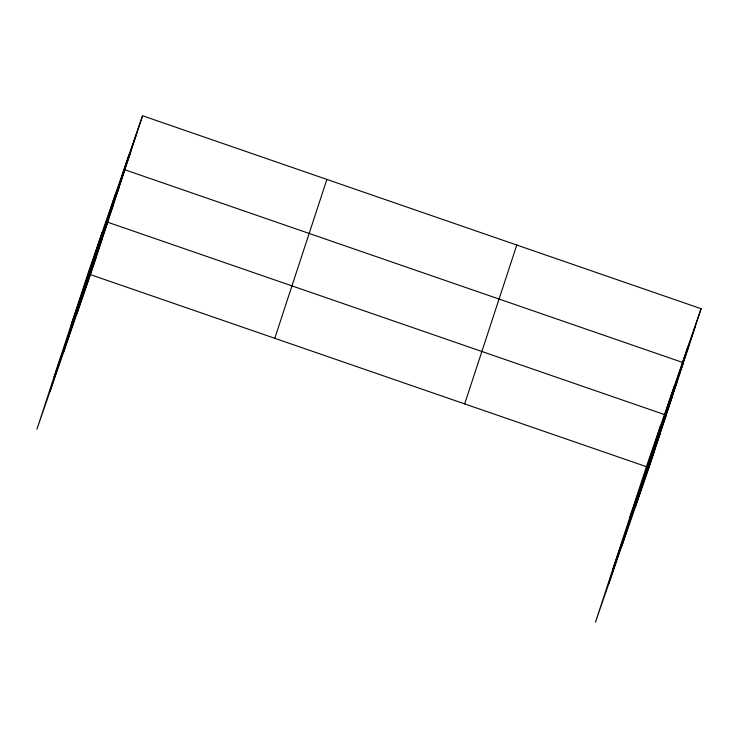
<?xml version="1.0" encoding="UTF-8"?>
<svg xmlns="http://www.w3.org/2000/svg" width="738" height="738" viewBox="0 0 738 738"><rect width="100%" height="100%" fill="white"/><g stroke="black" fill="none" stroke-linecap="round" stroke-linejoin="round"><path stroke-width="1.11" d="M50.073 391.26L102.167 232.378M63.643 352.063L115.737 193.181M76.817 314.028L128.91 155.146M142.554 115.746L88.994 270.422L36.9 429.295L90.46 274.628L142.554 115.746L701.1 308.705L649.006 467.578L595.446 622.254L647.54 463.372L701.1 308.705M274.776 338.299L326.879 179.426M464.682 403.907L516.775 245.025M608.619 584.21L660.713 425.328M622.189 545.022L674.283 386.14M635.363 506.978L687.456 348.096M123.006 173.153L136.65 133.753M117.102 191.16L130.746 151.76M71.282 324.434L124.842 169.768L683.388 362.718L629.828 517.393M105.469 226.64L119.113 187.249M99.741 244.121L113.384 204.721M54.095 376.869L107.647 222.203L666.193 415.153L612.641 569.819M88.274 279.075L101.918 239.675M82.545 296.547L96.189 257.156M681.552 366.103L695.196 326.703M675.648 384.111L689.292 344.711M664.015 419.59L677.659 380.199M658.287 437.071L671.931 397.671M646.82 472.025L660.464 432.625M641.091 489.497L654.735 450.106M90.46 274.628L649.006 467.578"/></g></svg>
